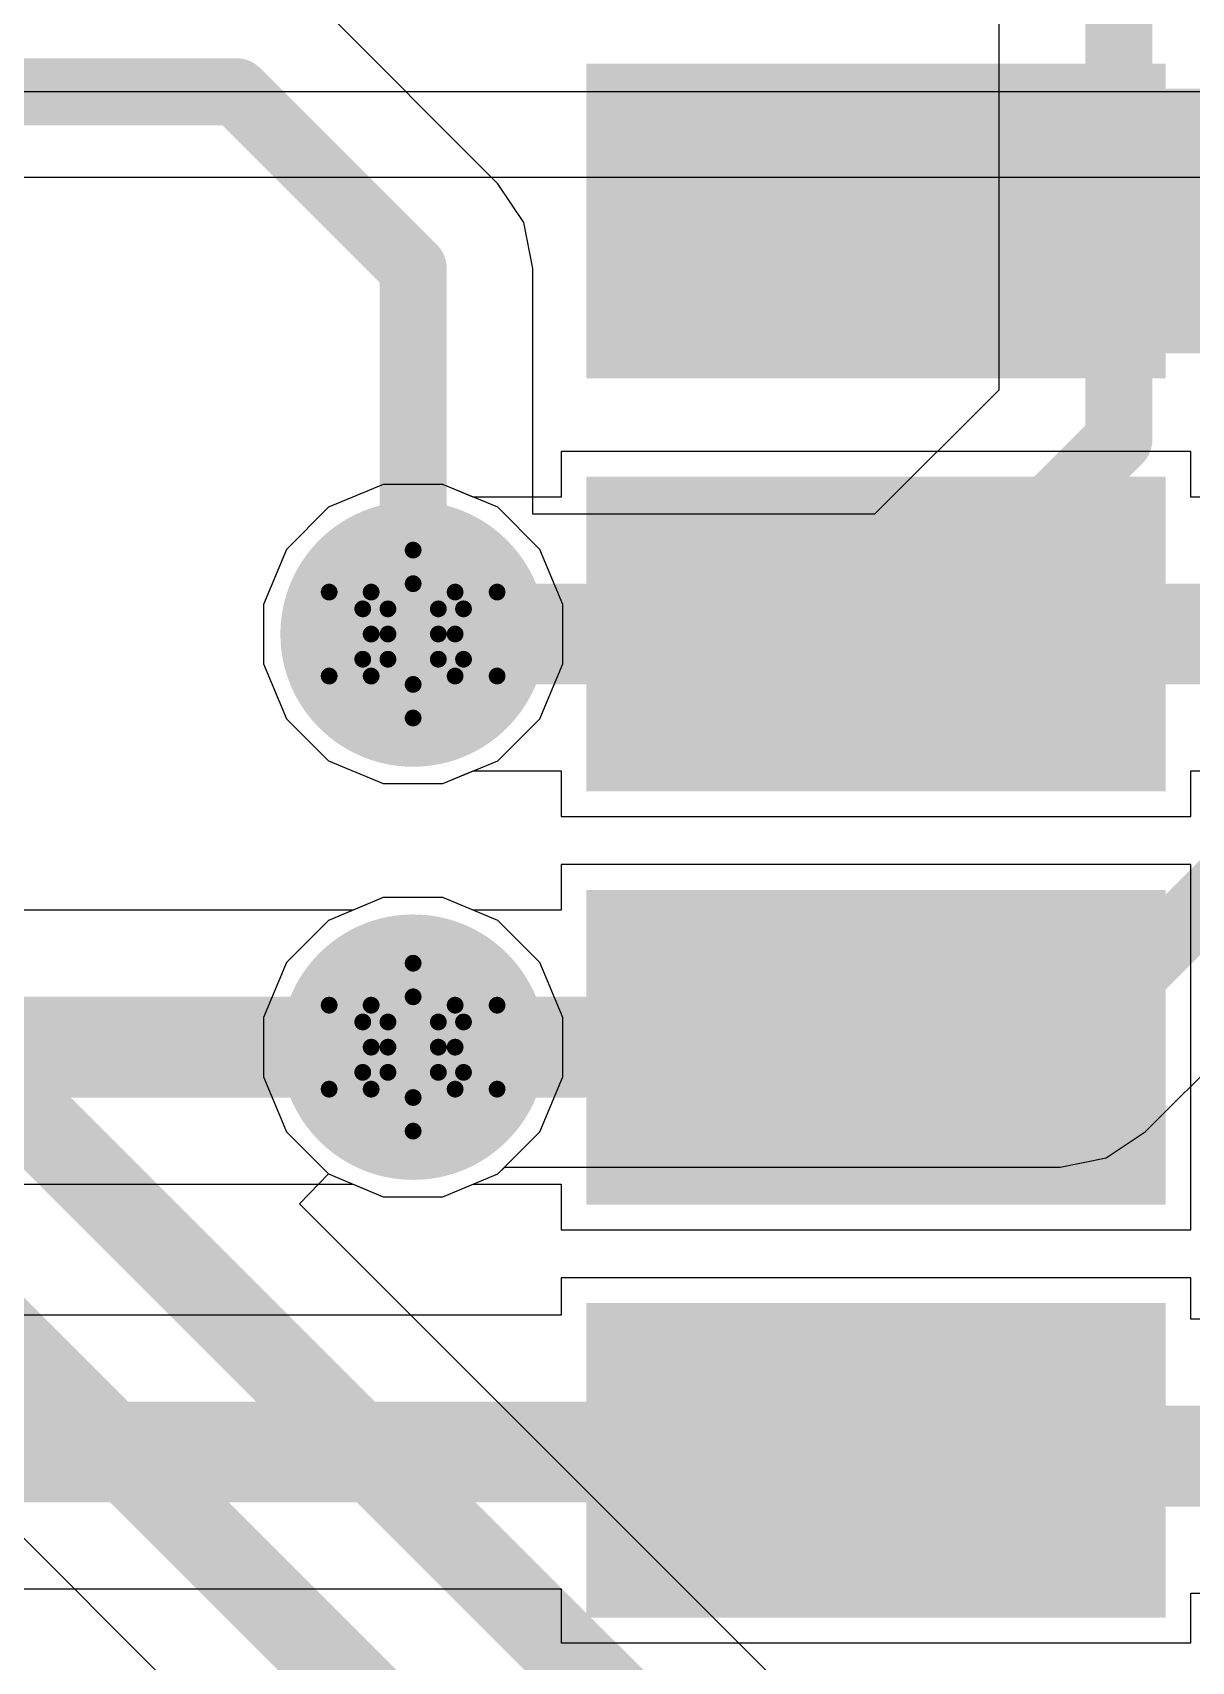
# Model space of a CAD drawing. Header units: inches. Extents: x -2.7 to 10.9, y -2.9 to 7.4.
# Drawn here: x 2.2542 to 2.3922, y 0.3895 to 0.5836 of the extents above; entities that cross this region are included whole.
import ezdxf

# ---------------------------------------------------------------- set-up
doc = ezdxf.new("R2010")
doc.units = ezdxf.units.IN
doc.header["$MEASUREMENT"] = 0
for name, color, linetype in [('Board Outline', 216, 'Continuous'), ('Bottom Layer', 5, 'Continuous'), ('Bottom Solder', 6, 'Continuous'), ('Drill Drawing', 1, 'Continuous'), ('Layer 2', 16, 'Continuous'), ('Layer 3', 76, 'Continuous'), ('Top Layer', 1, 'Continuous'), ('Top Paste', 8, 'Continuous'), ('Top Solder', 216, 'Continuous'), ('Via Holes', 16, 'Continuous')]:
    doc.layers.add(name, color=color, linetype=linetype)

# ---------------------------------------------------------------- blocks, each defined once
blk = doc.blocks.new('53261_0871_246')
at = {"layer": 'Top Layer'}
for points in [[(-0.13878, 0.08858), (-0.10728, 0.08858), (-0.10728, 0.02559), (-0.13878, 0.02559)], [(-0.08957, 0.08858), (-0.05807, 0.08858), (-0.05807, 0.02559), (-0.08957, 0.02559)], [(-0.04035, 0.08858), (-0.00886, 0.08858), (-0.00886, 0.02559), (-0.04035, 0.02559)], [(0.00886, 0.08858), (0.04035, 0.08858), (0.04035, 0.02559), (0.00886, 0.02559)]]:
    blk.add_hatch(color=1, dxfattribs=at).paths.add_polyline_path(points)
at = {"layer": 'Top Paste'}
for points in [[(-0.13878, 0.08858), (-0.10728, 0.08858), (-0.10728, 0.02559), (-0.13878, 0.02559)], [(-0.08957, 0.08858), (-0.05807, 0.08858), (-0.05807, 0.02559), (-0.08957, 0.02559)], [(-0.04035, 0.08858), (-0.00886, 0.08858), (-0.00886, 0.02559), (-0.04035, 0.02559)], [(0.00886, 0.08858), (0.04035, 0.08858), (0.04035, 0.02559), (0.00886, 0.02559)]]:
    blk.add_hatch(color=8, dxfattribs=at).paths.add_polyline_path(points)
at = {"layer": 'Top Solder'}
for points in [[(-0.14178, 0.09158), (-0.10428, 0.09158), (-0.10428, 0.02259), (-0.14178, 0.02259)], [(-0.09257, 0.09158), (-0.05507, 0.09158), (-0.05507, 0.02259), (-0.09257, 0.02259)], [(-0.04335, 0.09158), (-0.00586, 0.09158), (-0.00586, 0.02259), (-0.04335, 0.02259)], [(0.00586, 0.09158), (0.04335, 0.09158), (0.04335, 0.02259), (0.00586, 0.02259)]]:
    blk.add_hatch(color=216, dxfattribs=at).paths.add_polyline_path(points)

msp = doc.modelspace()

# ---------------------------------------------------------------- hatches: boundary and pattern name
at = {"layer": 'Bottom Layer'}
h = msp.add_hatch(color=5, dxfattribs=at)
edge = h.paths.add_edge_path()
edge.add_arc((2.29953, 0.51192), 0.01181, 0, 360)
h = msp.add_hatch(color=5, dxfattribs=at)
edge = h.paths.add_edge_path()
edge.add_arc((2.29953, 0.46271), 0.01181, 0, 360)
at = {"layer": 'Bottom Solder'}
h = msp.add_hatch(color=6, dxfattribs=at)
edge = h.paths.add_edge_path()
edge.add_arc((2.29953, 0.51192), 0.01581, 0, 360)
h = msp.add_hatch(color=6, dxfattribs=at)
edge = h.paths.add_edge_path()
edge.add_arc((2.29953, 0.46271), 0.01581, 0, 360)
at = {"layer": 'Layer 2'}
h = msp.add_hatch(color=16, dxfattribs=at)
edge = h.paths.add_edge_path()
edge.add_arc((2.29953, 0.51192), 0.01181, 0, 360)
h = msp.add_hatch(color=16, dxfattribs=at)
edge = h.paths.add_edge_path()
edge.add_arc((2.29953, 0.46271), 0.01181, 0, 360)
at = {"layer": 'Layer 3'}
h = msp.add_hatch(color=76, dxfattribs=at)
edge = h.paths.add_edge_path()
edge.add_arc((2.29953, 0.51192), 0.01181, 0, 360)
h = msp.add_hatch(color=76, dxfattribs=at)
edge = h.paths.add_edge_path()
edge.add_arc((2.29953, 0.46271), 0.01181, 0, 360)
at = {"layer": 'Top Layer'}
for points in [[(2.32315, 0.54538), (2.48756, 0.54538), (2.48756, 0.57688), (2.32315, 0.57688)], [(2.32315, 0.54538), (2.38614, 0.54538), (2.38614, 0.57688), (2.32315, 0.57688)]]:
    msp.add_hatch(color=1, dxfattribs=at).paths.add_polyline_path(points)
h = msp.add_hatch(color=1, dxfattribs=at)
edge = h.paths.add_edge_path()
edge.add_arc((2.29953, 0.51192), 0.01181, 0, 360)
h = msp.add_hatch(color=1, dxfattribs=at)
edge = h.paths.add_edge_path()
edge.add_arc((2.29953, 0.46271), 0.01181, 0, 360)
at = {"layer": 'Top Solder'}
h = msp.add_hatch(color=216, dxfattribs=at)
edge = h.paths.add_edge_path()
edge.add_arc((2.29953, 0.51192), 0.01581, 0, 360)
h = msp.add_hatch(color=216, dxfattribs=at)
edge = h.paths.add_edge_path()
edge.add_arc((2.29953, 0.46271), 0.01581, 0, 360)
at = {"layer": 'Via Holes'}
h = msp.add_hatch(color=7, dxfattribs=at)
edge = h.paths.add_edge_path()
edge.add_arc((2.29953, 0.51192), 0.00591, 0, 360)
h = msp.add_hatch(color=7, dxfattribs=at)
edge = h.paths.add_edge_path()
edge.add_arc((2.29953, 0.46271), 0.00591, 0, 360)

# ---------------------------------------------------------------- linework, layer by layer
at = {"layer": 'Board Outline'}
msp.add_lwpolyline([(-2.49969, 1.37795, 0.005, 0.005, -0.740599), (2.8433, 0.25075, 0.005, 0.005, 0)], format="xyseb", dxfattribs=at)
at = {"layer": 'Bottom Layer'}
for p, q in [((2.36928, 0.74616), (2.36928, 0.54099)), ((2.30962, 0.56557), (2.28857, 0.58662)), ((2.31271, 0.56094), (2.30962, 0.56557)), ((2.30962, 0.56557), (2.30962, 0.56557)), ((2.3138, 0.55547), (2.31271, 0.56094)), ((2.3138, 0.52619), (2.3138, 0.55547)), ((2.3138, 0.55547), (2.3138, 0.55547)), ((2.36928, 0.54099), (2.35449, 0.52619)), ((2.35449, 0.52619), (2.3138, 0.52619)), ((2.14667, 0.51071), (2.29645, 0.36092)), ((2.38669, 0.45261), (2.41109, 0.47702)), ((2.38206, 0.44952), (2.38669, 0.45261)), ((2.30962, 0.44761), (2.31044, 0.44843)), ((2.31044, 0.44843), (2.3766, 0.44843)), ((2.3766, 0.44843), (2.38206, 0.44952)), ((2.3766, 0.44843), (2.3766, 0.44843)), ((2.28599, 0.44403), (2.28944, 0.44761)), ((2.28944, 0.44761), (2.29598, 0.4449)), ((2.30307, 0.4449), (2.30962, 0.44761)), ((2.29598, 0.4449), (2.30307, 0.4449)), ((2.34335, 0.38668), (2.28599, 0.44403))]:
    msp.add_line(p, q, dxfattribs=at)
for points in [[(2.38356, 0.53508, 0.008, 0.008, 0), (2.38356, 0.75208, 0.008, 0.008, 0)], [(2.021, 0.57652, 0.008, 0.008, 0), (2.27848, 0.57652, 0.008, 0.008, 0)], [(2.27848, 0.57652, 0.008, 0.008, 0), (2.29953, 0.55547, 0.008, 0.008, 0)], [(2.29953, 0.51192, 0.008, 0.008, 0), (2.29953, 0.55547, 0.008, 0.008, 0)], [(2.16058, 0.54781, 0.01, 0.01, 0), (2.33253, 0.37586, 0.01, 0.01, 0)], [(2.3604, 0.51192, 0.008, 0.008, 0), (2.38356, 0.53508, 0.008, 0.008, 0)], [(2.153, 0.526, 0.01, 0.01, 0), (2.31175, 0.36725, 0.01, 0.01, 0)], [(2.29953, 0.51192, 0.008, 0.008, 0), (2.3604, 0.51192, 0.008, 0.008, 0)], [(2.3766, 0.46271, 0.008, 0.008, 0), (2.401, 0.48711, 0.008, 0.008, 0)], [(2.29953, 0.46271, 0.008, 0.008, 0), (2.3766, 0.46271, 0.008, 0.008, 0)]]:
    msp.add_lwpolyline(points, format="xyseb", dxfattribs=at)
for points in [[(2.27648, 0.57652, 0.004, 0.004, 1), (2.28048, 0.57652, 0.004, 0.004, 1)], [(2.27648, 0.57652, 0.004, 0.004, 1), (2.28048, 0.57652, 0.004, 0.004, 1)], [(2.29753, 0.55547, 0.004, 0.004, 1), (2.30153, 0.55547, 0.004, 0.004, 1)], [(2.29753, 0.55547, 0.004, 0.004, 1), (2.30153, 0.55547, 0.004, 0.004, 1)], [(2.38156, 0.53508, 0.004, 0.004, 1), (2.38556, 0.53508, 0.004, 0.004, 1)], [(2.38156, 0.53508, 0.004, 0.004, 1), (2.38556, 0.53508, 0.004, 0.004, 1)], [(2.29753, 0.51192, 0.004, 0.004, 1), (2.30153, 0.51192, 0.004, 0.004, 1)], [(2.29753, 0.51192, 0.004, 0.004, 1), (2.30153, 0.51192, 0.004, 0.004, 1)], [(2.3584, 0.51192, 0.004, 0.004, 1), (2.3624, 0.51192, 0.004, 0.004, 1)], [(2.3584, 0.51192, 0.004, 0.004, 1), (2.3624, 0.51192, 0.004, 0.004, 1)], [(2.29753, 0.46271, 0.004, 0.004, 1), (2.30153, 0.46271, 0.004, 0.004, 1)], [(2.3746, 0.46271, 0.004, 0.004, 1), (2.3786, 0.46271, 0.004, 0.004, 1)], [(2.3746, 0.46271, 0.004, 0.004, 1), (2.3786, 0.46271, 0.004, 0.004, 1)]]:
    msp.add_lwpolyline(points, format="xyseb", close=True, dxfattribs=at)
at = {"layer": 'Drill Drawing'}
for points in [[(2.29453, 0.51692, 0.002, 0.002, 0), (2.29953, 0.52192, 0.002, 0.002, 0)], [(2.29953, 0.52192, 0.002, 0.002, 0), (2.30453, 0.51692, 0.002, 0.002, 0)], [(2.29653, 0.51492, 0.002, 0.002, 0), (2.29953, 0.51792, 0.002, 0.002, 0)], [(2.29953, 0.51792, 0.002, 0.002, 0), (2.30253, 0.51492, 0.002, 0.002, 0)], [(2.28953, 0.51692, 0.002, 0.002, 0), (2.29453, 0.51192, 0.002, 0.002, 0)], [(2.28953, 0.51692, 0.002, 0.002, 0), (2.29453, 0.51692, 0.002, 0.002, 0)], [(2.30453, 0.51692, 0.002, 0.002, 0), (2.30953, 0.51692, 0.002, 0.002, 0)], [(2.30453, 0.51192, 0.002, 0.002, 0), (2.30953, 0.51692, 0.002, 0.002, 0)], [(2.29353, 0.51492, 0.002, 0.002, 0), (2.29653, 0.51192, 0.002, 0.002, 0)], [(2.29353, 0.51492, 0.002, 0.002, 0), (2.29653, 0.51492, 0.002, 0.002, 0)], [(2.30253, 0.51492, 0.002, 0.002, 0), (2.30553, 0.51492, 0.002, 0.002, 0)], [(2.30253, 0.51192, 0.002, 0.002, 0), (2.30553, 0.51492, 0.002, 0.002, 0)], [(2.28953, 0.50692, 0.002, 0.002, 0), (2.29453, 0.51192, 0.002, 0.002, 0)], [(2.29353, 0.50892, 0.002, 0.002, 0), (2.29653, 0.51192, 0.002, 0.002, 0)], [(2.30253, 0.51192, 0.002, 0.002, 0), (2.30553, 0.50892, 0.002, 0.002, 0)], [(2.30453, 0.51192, 0.002, 0.002, 0), (2.30953, 0.50692, 0.002, 0.002, 0)], [(2.29353, 0.50892, 0.002, 0.002, 0), (2.29653, 0.50892, 0.002, 0.002, 0)], [(2.29653, 0.50892, 0.002, 0.002, 0), (2.29953, 0.50592, 0.002, 0.002, 0)], [(2.29953, 0.50592, 0.002, 0.002, 0), (2.30253, 0.50892, 0.002, 0.002, 0)], [(2.30253, 0.50892, 0.002, 0.002, 0), (2.30553, 0.50892, 0.002, 0.002, 0)], [(2.28953, 0.50692, 0.002, 0.002, 0), (2.29453, 0.50692, 0.002, 0.002, 0)], [(2.29453, 0.50692, 0.002, 0.002, 0), (2.29953, 0.50192, 0.002, 0.002, 0)], [(2.29953, 0.50192, 0.002, 0.002, 0), (2.30453, 0.50692, 0.002, 0.002, 0)], [(2.30453, 0.50692, 0.002, 0.002, 0), (2.30953, 0.50692, 0.002, 0.002, 0)], [(2.29453, 0.46771, 0.002, 0.002, 0), (2.29953, 0.47271, 0.002, 0.002, 0)], [(2.29953, 0.47271, 0.002, 0.002, 0), (2.30453, 0.46771, 0.002, 0.002, 0)], [(2.29653, 0.46571, 0.002, 0.002, 0), (2.29953, 0.46871, 0.002, 0.002, 0)], [(2.29953, 0.46871, 0.002, 0.002, 0), (2.30253, 0.46571, 0.002, 0.002, 0)], [(2.28953, 0.46771, 0.002, 0.002, 0), (2.29453, 0.46271, 0.002, 0.002, 0)], [(2.28953, 0.46771, 0.002, 0.002, 0), (2.29453, 0.46771, 0.002, 0.002, 0)], [(2.30453, 0.46771, 0.002, 0.002, 0), (2.30953, 0.46771, 0.002, 0.002, 0)], [(2.30453, 0.46271, 0.002, 0.002, 0), (2.30953, 0.46771, 0.002, 0.002, 0)], [(2.29353, 0.46571, 0.002, 0.002, 0), (2.29653, 0.46271, 0.002, 0.002, 0)], [(2.29353, 0.46571, 0.002, 0.002, 0), (2.29653, 0.46571, 0.002, 0.002, 0)], [(2.30253, 0.46571, 0.002, 0.002, 0), (2.30553, 0.46571, 0.002, 0.002, 0)], [(2.30253, 0.46271, 0.002, 0.002, 0), (2.30553, 0.46571, 0.002, 0.002, 0)], [(2.28953, 0.45771, 0.002, 0.002, 0), (2.29453, 0.46271, 0.002, 0.002, 0)], [(2.29353, 0.45971, 0.002, 0.002, 0), (2.29653, 0.46271, 0.002, 0.002, 0)], [(2.30253, 0.46271, 0.002, 0.002, 0), (2.30553, 0.45971, 0.002, 0.002, 0)], [(2.30453, 0.46271, 0.002, 0.002, 0), (2.30953, 0.45771, 0.002, 0.002, 0)], [(2.29353, 0.45971, 0.002, 0.002, 0), (2.29653, 0.45971, 0.002, 0.002, 0)], [(2.29653, 0.45971, 0.002, 0.002, 0), (2.29953, 0.45671, 0.002, 0.002, 0)], [(2.29953, 0.45671, 0.002, 0.002, 0), (2.30253, 0.45971, 0.002, 0.002, 0)], [(2.30253, 0.45971, 0.002, 0.002, 0), (2.30553, 0.45971, 0.002, 0.002, 0)], [(2.28953, 0.45771, 0.002, 0.002, 0), (2.29453, 0.45771, 0.002, 0.002, 0)], [(2.29453, 0.45771, 0.002, 0.002, 0), (2.29953, 0.45271, 0.002, 0.002, 0)], [(2.29953, 0.45271, 0.002, 0.002, 0), (2.30453, 0.45771, 0.002, 0.002, 0)], [(2.30453, 0.45771, 0.002, 0.002, 0), (2.30953, 0.45771, 0.002, 0.002, 0)]]:
    msp.add_lwpolyline(points, format="xyseb", dxfattribs=at)
for points in [[(2.29903, 0.52192, 0.001, 0.001, 1), (2.30003, 0.52192, 0.001, 0.001, 1)], [(2.29903, 0.52192, 0.001, 0.001, 1), (2.30003, 0.52192, 0.001, 0.001, 1)], [(2.29903, 0.51792, 0.001, 0.001, 1), (2.30003, 0.51792, 0.001, 0.001, 1)], [(2.29903, 0.51792, 0.001, 0.001, 1), (2.30003, 0.51792, 0.001, 0.001, 1)], [(2.28903, 0.51692, 0.001, 0.001, 1), (2.29003, 0.51692, 0.001, 0.001, 1)], [(2.28903, 0.51692, 0.001, 0.001, 1), (2.29003, 0.51692, 0.001, 0.001, 1)], [(2.29403, 0.51692, 0.001, 0.001, 1), (2.29503, 0.51692, 0.001, 0.001, 1)], [(2.29403, 0.51692, 0.001, 0.001, 1), (2.29503, 0.51692, 0.001, 0.001, 1)], [(2.30403, 0.51692, 0.001, 0.001, 1), (2.30503, 0.51692, 0.001, 0.001, 1)], [(2.30403, 0.51692, 0.001, 0.001, 1), (2.30503, 0.51692, 0.001, 0.001, 1)], [(2.30903, 0.51692, 0.001, 0.001, 1), (2.31003, 0.51692, 0.001, 0.001, 1)], [(2.30903, 0.51692, 0.001, 0.001, 1), (2.31003, 0.51692, 0.001, 0.001, 1)], [(2.29303, 0.51492, 0.001, 0.001, 1), (2.29403, 0.51492, 0.001, 0.001, 1)], [(2.29303, 0.51492, 0.001, 0.001, 1), (2.29403, 0.51492, 0.001, 0.001, 1)], [(2.29603, 0.51492, 0.001, 0.001, 1), (2.29703, 0.51492, 0.001, 0.001, 1)], [(2.29603, 0.51492, 0.001, 0.001, 1), (2.29703, 0.51492, 0.001, 0.001, 1)], [(2.30203, 0.51492, 0.001, 0.001, 1), (2.30303, 0.51492, 0.001, 0.001, 1)], [(2.30203, 0.51492, 0.001, 0.001, 1), (2.30303, 0.51492, 0.001, 0.001, 1)], [(2.30503, 0.51492, 0.001, 0.001, 1), (2.30603, 0.51492, 0.001, 0.001, 1)], [(2.30503, 0.51492, 0.001, 0.001, 1), (2.30603, 0.51492, 0.001, 0.001, 1)], [(2.29403, 0.51192, 0.001, 0.001, 1), (2.29503, 0.51192, 0.001, 0.001, 1)], [(2.29403, 0.51192, 0.001, 0.001, 1), (2.29503, 0.51192, 0.001, 0.001, 1)], [(2.29603, 0.51192, 0.001, 0.001, 1), (2.29703, 0.51192, 0.001, 0.001, 1)], [(2.29603, 0.51192, 0.001, 0.001, 1), (2.29703, 0.51192, 0.001, 0.001, 1)], [(2.30203, 0.51192, 0.001, 0.001, 1), (2.30303, 0.51192, 0.001, 0.001, 1)], [(2.30203, 0.51192, 0.001, 0.001, 1), (2.30303, 0.51192, 0.001, 0.001, 1)], [(2.30403, 0.51192, 0.001, 0.001, 1), (2.30503, 0.51192, 0.001, 0.001, 1)], [(2.30403, 0.51192, 0.001, 0.001, 1), (2.30503, 0.51192, 0.001, 0.001, 1)], [(2.29303, 0.50892, 0.001, 0.001, 1), (2.29403, 0.50892, 0.001, 0.001, 1)], [(2.29303, 0.50892, 0.001, 0.001, 1), (2.29403, 0.50892, 0.001, 0.001, 1)], [(2.29603, 0.50892, 0.001, 0.001, 1), (2.29703, 0.50892, 0.001, 0.001, 1)], [(2.29603, 0.50892, 0.001, 0.001, 1), (2.29703, 0.50892, 0.001, 0.001, 1)], [(2.30203, 0.50892, 0.001, 0.001, 1), (2.30303, 0.50892, 0.001, 0.001, 1)], [(2.30203, 0.50892, 0.001, 0.001, 1), (2.30303, 0.50892, 0.001, 0.001, 1)], [(2.30503, 0.50892, 0.001, 0.001, 1), (2.30603, 0.50892, 0.001, 0.001, 1)], [(2.30503, 0.50892, 0.001, 0.001, 1), (2.30603, 0.50892, 0.001, 0.001, 1)], [(2.28903, 0.50692, 0.001, 0.001, 1), (2.29003, 0.50692, 0.001, 0.001, 1)], [(2.28903, 0.50692, 0.001, 0.001, 1), (2.29003, 0.50692, 0.001, 0.001, 1)], [(2.29403, 0.50692, 0.001, 0.001, 1), (2.29503, 0.50692, 0.001, 0.001, 1)], [(2.29403, 0.50692, 0.001, 0.001, 1), (2.29503, 0.50692, 0.001, 0.001, 1)], [(2.29903, 0.50592, 0.001, 0.001, 1), (2.30003, 0.50592, 0.001, 0.001, 1)], [(2.29903, 0.50592, 0.001, 0.001, 1), (2.30003, 0.50592, 0.001, 0.001, 1)], [(2.30403, 0.50692, 0.001, 0.001, 1), (2.30503, 0.50692, 0.001, 0.001, 1)], [(2.30403, 0.50692, 0.001, 0.001, 1), (2.30503, 0.50692, 0.001, 0.001, 1)], [(2.30903, 0.50692, 0.001, 0.001, 1), (2.31003, 0.50692, 0.001, 0.001, 1)], [(2.30903, 0.50692, 0.001, 0.001, 1), (2.31003, 0.50692, 0.001, 0.001, 1)], [(2.29903, 0.50192, 0.001, 0.001, 1), (2.30003, 0.50192, 0.001, 0.001, 1)], [(2.29903, 0.50192, 0.001, 0.001, 1), (2.30003, 0.50192, 0.001, 0.001, 1)], [(2.29903, 0.47271, 0.001, 0.001, 1), (2.30003, 0.47271, 0.001, 0.001, 1)], [(2.29903, 0.47271, 0.001, 0.001, 1), (2.30003, 0.47271, 0.001, 0.001, 1)], [(2.29903, 0.46871, 0.001, 0.001, 1), (2.30003, 0.46871, 0.001, 0.001, 1)], [(2.29903, 0.46871, 0.001, 0.001, 1), (2.30003, 0.46871, 0.001, 0.001, 1)], [(2.28903, 0.46771, 0.001, 0.001, 1), (2.29003, 0.46771, 0.001, 0.001, 1)], [(2.28903, 0.46771, 0.001, 0.001, 1), (2.29003, 0.46771, 0.001, 0.001, 1)], [(2.29403, 0.46771, 0.001, 0.001, 1), (2.29503, 0.46771, 0.001, 0.001, 1)], [(2.29403, 0.46771, 0.001, 0.001, 1), (2.29503, 0.46771, 0.001, 0.001, 1)], [(2.30403, 0.46771, 0.001, 0.001, 1), (2.30503, 0.46771, 0.001, 0.001, 1)], [(2.30403, 0.46771, 0.001, 0.001, 1), (2.30503, 0.46771, 0.001, 0.001, 1)], [(2.30903, 0.46771, 0.001, 0.001, 1), (2.31003, 0.46771, 0.001, 0.001, 1)], [(2.30903, 0.46771, 0.001, 0.001, 1), (2.31003, 0.46771, 0.001, 0.001, 1)], [(2.29303, 0.46571, 0.001, 0.001, 1), (2.29403, 0.46571, 0.001, 0.001, 1)], [(2.29303, 0.46571, 0.001, 0.001, 1), (2.29403, 0.46571, 0.001, 0.001, 1)], [(2.29603, 0.46571, 0.001, 0.001, 1), (2.29703, 0.46571, 0.001, 0.001, 1)], [(2.29603, 0.46571, 0.001, 0.001, 1), (2.29703, 0.46571, 0.001, 0.001, 1)], [(2.30203, 0.46571, 0.001, 0.001, 1), (2.30303, 0.46571, 0.001, 0.001, 1)], [(2.30203, 0.46571, 0.001, 0.001, 1), (2.30303, 0.46571, 0.001, 0.001, 1)], [(2.30503, 0.46571, 0.001, 0.001, 1), (2.30603, 0.46571, 0.001, 0.001, 1)], [(2.30503, 0.46571, 0.001, 0.001, 1), (2.30603, 0.46571, 0.001, 0.001, 1)], [(2.29403, 0.46271, 0.001, 0.001, 1), (2.29503, 0.46271, 0.001, 0.001, 1)], [(2.29403, 0.46271, 0.001, 0.001, 1), (2.29503, 0.46271, 0.001, 0.001, 1)], [(2.29603, 0.46271, 0.001, 0.001, 1), (2.29703, 0.46271, 0.001, 0.001, 1)], [(2.29603, 0.46271, 0.001, 0.001, 1), (2.29703, 0.46271, 0.001, 0.001, 1)], [(2.30203, 0.46271, 0.001, 0.001, 1), (2.30303, 0.46271, 0.001, 0.001, 1)], [(2.30203, 0.46271, 0.001, 0.001, 1), (2.30303, 0.46271, 0.001, 0.001, 1)], [(2.30403, 0.46271, 0.001, 0.001, 1), (2.30503, 0.46271, 0.001, 0.001, 1)], [(2.30403, 0.46271, 0.001, 0.001, 1), (2.30503, 0.46271, 0.001, 0.001, 1)], [(2.29303, 0.45971, 0.001, 0.001, 1), (2.29403, 0.45971, 0.001, 0.001, 1)], [(2.29303, 0.45971, 0.001, 0.001, 1), (2.29403, 0.45971, 0.001, 0.001, 1)], [(2.29603, 0.45971, 0.001, 0.001, 1), (2.29703, 0.45971, 0.001, 0.001, 1)], [(2.29603, 0.45971, 0.001, 0.001, 1), (2.29703, 0.45971, 0.001, 0.001, 1)], [(2.30203, 0.45971, 0.001, 0.001, 1), (2.30303, 0.45971, 0.001, 0.001, 1)], [(2.30203, 0.45971, 0.001, 0.001, 1), (2.30303, 0.45971, 0.001, 0.001, 1)], [(2.30503, 0.45971, 0.001, 0.001, 1), (2.30603, 0.45971, 0.001, 0.001, 1)], [(2.30503, 0.45971, 0.001, 0.001, 1), (2.30603, 0.45971, 0.001, 0.001, 1)], [(2.28903, 0.45771, 0.001, 0.001, 1), (2.29003, 0.45771, 0.001, 0.001, 1)], [(2.28903, 0.45771, 0.001, 0.001, 1), (2.29003, 0.45771, 0.001, 0.001, 1)], [(2.29403, 0.45771, 0.001, 0.001, 1), (2.29503, 0.45771, 0.001, 0.001, 1)], [(2.29403, 0.45771, 0.001, 0.001, 1), (2.29503, 0.45771, 0.001, 0.001, 1)], [(2.30403, 0.45771, 0.001, 0.001, 1), (2.30503, 0.45771, 0.001, 0.001, 1)], [(2.30403, 0.45771, 0.001, 0.001, 1), (2.30503, 0.45771, 0.001, 0.001, 1)], [(2.30903, 0.45771, 0.001, 0.001, 1), (2.31003, 0.45771, 0.001, 0.001, 1)], [(2.30903, 0.45771, 0.001, 0.001, 1), (2.31003, 0.45771, 0.001, 0.001, 1)], [(2.29903, 0.45671, 0.001, 0.001, 1), (2.30003, 0.45671, 0.001, 0.001, 1)], [(2.29903, 0.45671, 0.001, 0.001, 1), (2.30003, 0.45671, 0.001, 0.001, 1)], [(2.29903, 0.45271, 0.001, 0.001, 1), (2.30003, 0.45271, 0.001, 0.001, 1)], [(2.29903, 0.45271, 0.001, 0.001, 1), (2.30003, 0.45271, 0.001, 0.001, 1)]]:
    msp.add_lwpolyline(points, format="xyseb", close=True, dxfattribs=at)
at = {"layer": 'Layer 2'}
for p, q in [((2.29598, 0.52973), (2.28944, 0.52702)), ((2.30307, 0.52973), (2.29598, 0.52973)), ((2.30962, 0.52702), (2.30307, 0.52973)), ((2.28944, 0.52702), (2.28443, 0.52201)), ((2.31463, 0.52201), (2.30962, 0.52702)), ((2.28443, 0.52201), (2.28172, 0.51546)), ((2.31734, 0.51546), (2.31463, 0.52201)), ((2.28172, 0.51546), (2.28172, 0.50838)), ((2.31734, 0.50838), (2.31734, 0.51546)), ((2.28172, 0.50838), (2.28443, 0.50183)), ((2.31463, 0.50183), (2.31734, 0.50838)), ((2.28443, 0.50183), (2.28944, 0.49682)), ((2.30962, 0.49682), (2.31463, 0.50183)), ((2.28944, 0.49682), (2.29598, 0.49411)), ((2.30307, 0.49411), (2.30962, 0.49682)), ((2.29598, 0.49411), (2.30307, 0.49411)), ((2.29598, 0.48052), (2.28944, 0.47781)), ((2.30307, 0.48052), (2.29598, 0.48052)), ((2.30962, 0.47781), (2.30307, 0.48052)), ((2.28944, 0.47781), (2.28443, 0.4728)), ((2.31463, 0.4728), (2.30962, 0.47781)), ((2.28443, 0.4728), (2.28172, 0.46625)), ((2.31734, 0.46625), (2.31463, 0.4728)), ((2.28172, 0.46625), (2.28172, 0.45916)), ((2.31734, 0.45916), (2.31734, 0.46625)), ((2.28172, 0.45916), (2.28443, 0.45262)), ((2.31463, 0.45262), (2.31734, 0.45916)), ((2.28443, 0.45262), (2.28944, 0.44761)), ((2.30962, 0.44761), (2.31463, 0.45262)), ((2.28944, 0.44761), (2.29598, 0.4449)), ((2.30307, 0.4449), (2.30962, 0.44761)), ((2.29598, 0.4449), (2.30307, 0.4449))]:
    msp.add_line(p, q, dxfattribs=at)
at = {"layer": 'Layer 3'}
for p, q in [((2.49972, 0.57652), (2.176, 0.57652)), ((2.1862, 0.56633), (2.49725, 0.56633)), ((2.29598, 0.52973), (2.28944, 0.52702)), ((2.30307, 0.52973), (2.29598, 0.52973)), ((2.30962, 0.52702), (2.30307, 0.52973)), ((2.28944, 0.52702), (2.28443, 0.52201)), ((2.31463, 0.52201), (2.30962, 0.52702)), ((2.28443, 0.52201), (2.28172, 0.51546)), ((2.31734, 0.51546), (2.31463, 0.52201)), ((2.28172, 0.51546), (2.28172, 0.50838)), ((2.31734, 0.50838), (2.31734, 0.51546)), ((2.28172, 0.50838), (2.28443, 0.50183)), ((2.31463, 0.50183), (2.31734, 0.50838)), ((2.28443, 0.50183), (2.28944, 0.49682)), ((2.30962, 0.49682), (2.31463, 0.50183)), ((2.28944, 0.49682), (2.29598, 0.49411)), ((2.30307, 0.49411), (2.30962, 0.49682)), ((2.29598, 0.49411), (2.30307, 0.49411)), ((2.29598, 0.48052), (2.28944, 0.47781)), ((2.30307, 0.48052), (2.29598, 0.48052)), ((2.30962, 0.47781), (2.30307, 0.48052)), ((2.28944, 0.47781), (2.28443, 0.4728)), ((2.31463, 0.4728), (2.30962, 0.47781)), ((2.28443, 0.4728), (2.28172, 0.46625)), ((2.31734, 0.46625), (2.31463, 0.4728)), ((2.28172, 0.46625), (2.28172, 0.45916)), ((2.31734, 0.45916), (2.31734, 0.46625)), ((2.28172, 0.45916), (2.28443, 0.45262)), ((2.31463, 0.45262), (2.31734, 0.45916)), ((2.28443, 0.45262), (2.28944, 0.44761)), ((2.30962, 0.44761), (2.31463, 0.45262)), ((2.28944, 0.44761), (2.29598, 0.4449)), ((2.30307, 0.4449), (2.30962, 0.44761)), ((2.29598, 0.4449), (2.30307, 0.4449))]:
    msp.add_line(p, q, dxfattribs=at)
at = {"layer": 'Top Layer'}
for p, q in [((2.39214, 0.53367), (2.31715, 0.53367)), ((2.31715, 0.53367), (2.31715, 0.52823)), ((2.39214, 0.52823), (2.39214, 0.53367)), ((2.29598, 0.52973), (2.28944, 0.52702)), ((2.30307, 0.52973), (2.29598, 0.52973)), ((2.30668, 0.52823), (2.30307, 0.52973)), ((2.31715, 0.52823), (2.30668, 0.52823)), ((2.41994, 0.52823), (2.39214, 0.52823)), ((2.28944, 0.52702), (2.28443, 0.52201)), ((2.28443, 0.52201), (2.28172, 0.51546)), ((2.28172, 0.51546), (2.28172, 0.50838)), ((2.28172, 0.50838), (2.28443, 0.50183)), ((2.28443, 0.50183), (2.28944, 0.49682)), ((2.28944, 0.49682), (2.29598, 0.49411)), ((2.30307, 0.49411), (2.30668, 0.49561)), ((2.30668, 0.49561), (2.31715, 0.49561)), ((2.31715, 0.49561), (2.31715, 0.49017)), ((2.39214, 0.49017), (2.39214, 0.49561)), ((2.39214, 0.49561), (2.41093, 0.49561)), ((2.29598, 0.49411), (2.30307, 0.49411)), ((2.31715, 0.49017), (2.39214, 0.49017)), ((2.39214, 0.48445), (2.31715, 0.48445)), ((2.31715, 0.48445), (2.31715, 0.47902)), ((2.39214, 0.44096), (2.39214, 0.48445)), ((2.29598, 0.48052), (2.29237, 0.47902)), ((2.30307, 0.48052), (2.29598, 0.48052)), ((2.30668, 0.47902), (2.30307, 0.48052)), ((2.29237, 0.47902), (2.15705, 0.47902)), ((2.31715, 0.47902), (2.30668, 0.47902)), ((2.15029, 0.44639), (2.29237, 0.44639)), ((2.29237, 0.44639), (2.29598, 0.4449)), ((2.30307, 0.4449), (2.30668, 0.44639)), ((2.30668, 0.44639), (2.31715, 0.44639)), ((2.31715, 0.44639), (2.31715, 0.44096)), ((2.29598, 0.4449), (2.30307, 0.4449)), ((2.31715, 0.44096), (2.39214, 0.44096)), ((2.39214, 0.43524), (2.31715, 0.43524)), ((2.31715, 0.43524), (2.31715, 0.43079)), ((2.39214, 0.4303), (2.39214, 0.43524)), ((2.31715, 0.43079), (2.13689, 0.43079)), ((2.40174, 0.4303), (2.39214, 0.4303)), ((2.13013, 0.39817), (2.31715, 0.39817)), ((2.31715, 0.39817), (2.31715, 0.39175)), ((2.39214, 0.39175), (2.39214, 0.39767)), ((2.39214, 0.39767), (2.40412, 0.39767)), ((2.31715, 0.39175), (2.39214, 0.39175))]:
    msp.add_line(p, q, dxfattribs=at)
for points in [[(2.29953, 0.51192, 0.012, 0.012, 0), (2.35464, 0.51192, 0.012, 0.012, 0)], [(2.35464, 0.51192, 0.012, 0.012, 0), (2.41994, 0.51192, 0.012, 0.012, 0)], [(2.15029, 0.46271, 0.012, 0.012, 0), (2.29953, 0.46271, 0.012, 0.012, 0)], [(2.29953, 0.46271, 0.012, 0.012, 0), (2.35464, 0.46271, 0.012, 0.012, 0)], [(2.13013, 0.41448, 0.012, 0.012, 0), (2.35366, 0.41448, 0.012, 0.012, 0)], [(2.35366, 0.41448, 0.012, 0.012, 0), (2.35415, 0.41399, 0.012, 0.012, 0)], [(2.35415, 0.41399, 0.012, 0.012, 0), (2.4096, 0.41399, 0.012, 0.012, 0)]]:
    msp.add_lwpolyline(points, format="xyseb", dxfattribs=at)
for points in [[(2.29653, 0.51192, 0.006, 0.006, 1), (2.30253, 0.51192, 0.006, 0.006, 1)], [(2.35164, 0.51192, 0.006, 0.006, 1), (2.35764, 0.51192, 0.006, 0.006, 1)], [(2.35164, 0.51192, 0.006, 0.006, 1), (2.35764, 0.51192, 0.006, 0.006, 1)], [(2.29653, 0.46271, 0.006, 0.006, 1), (2.30253, 0.46271, 0.006, 0.006, 1)], [(2.29653, 0.46271, 0.006, 0.006, 1), (2.30253, 0.46271, 0.006, 0.006, 1)], [(2.35164, 0.46271, 0.006, 0.006, 1), (2.35764, 0.46271, 0.006, 0.006, 1)], [(2.35066, 0.41448, 0.006, 0.006, 1), (2.35666, 0.41448, 0.006, 0.006, 1)], [(2.35066, 0.41448, 0.006, 0.006, 1), (2.35666, 0.41448, 0.006, 0.006, 1)], [(2.35115, 0.41399, 0.006, 0.006, 1), (2.35715, 0.41399, 0.006, 0.006, 1)], [(2.35115, 0.41399, 0.006, 0.006, 1), (2.35715, 0.41399, 0.006, 0.006, 1)]]:
    msp.add_lwpolyline(points, format="xyseb", close=True, dxfattribs=at)

# ---------------------------------------------------------------- block references
at = {"rotation": 270}
msp.add_blockref('53261_0871_246', (2.29756, 0.4381), dxfattribs=at)

doc.saveas('drawing.dxf')
